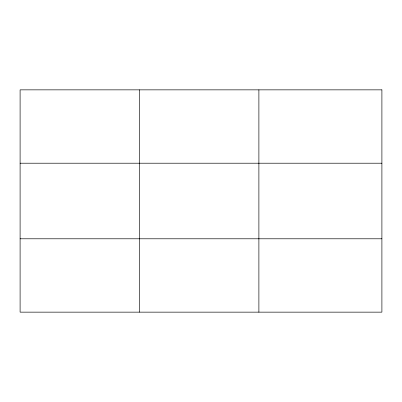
<?xml version="1.0" encoding="UTF-8"?>
<svg xmlns="http://www.w3.org/2000/svg" width="402" height="402" viewBox="0 0 402 402"><rect width="100%" height="100%" fill="white"/><g stroke="black" fill="none" stroke-linecap="round" stroke-linejoin="round"><path stroke-width="0.6" d="M139.494 89.852L139.494 312.148M258.888 89.852L258.888 312.148M20.1 163.212L381.9 163.212M20.1 238.788L381.9 238.788M381.9 89.852L381.9 312.148L20.1 312.148L20.1 89.852L381.9 89.852"/></g></svg>
